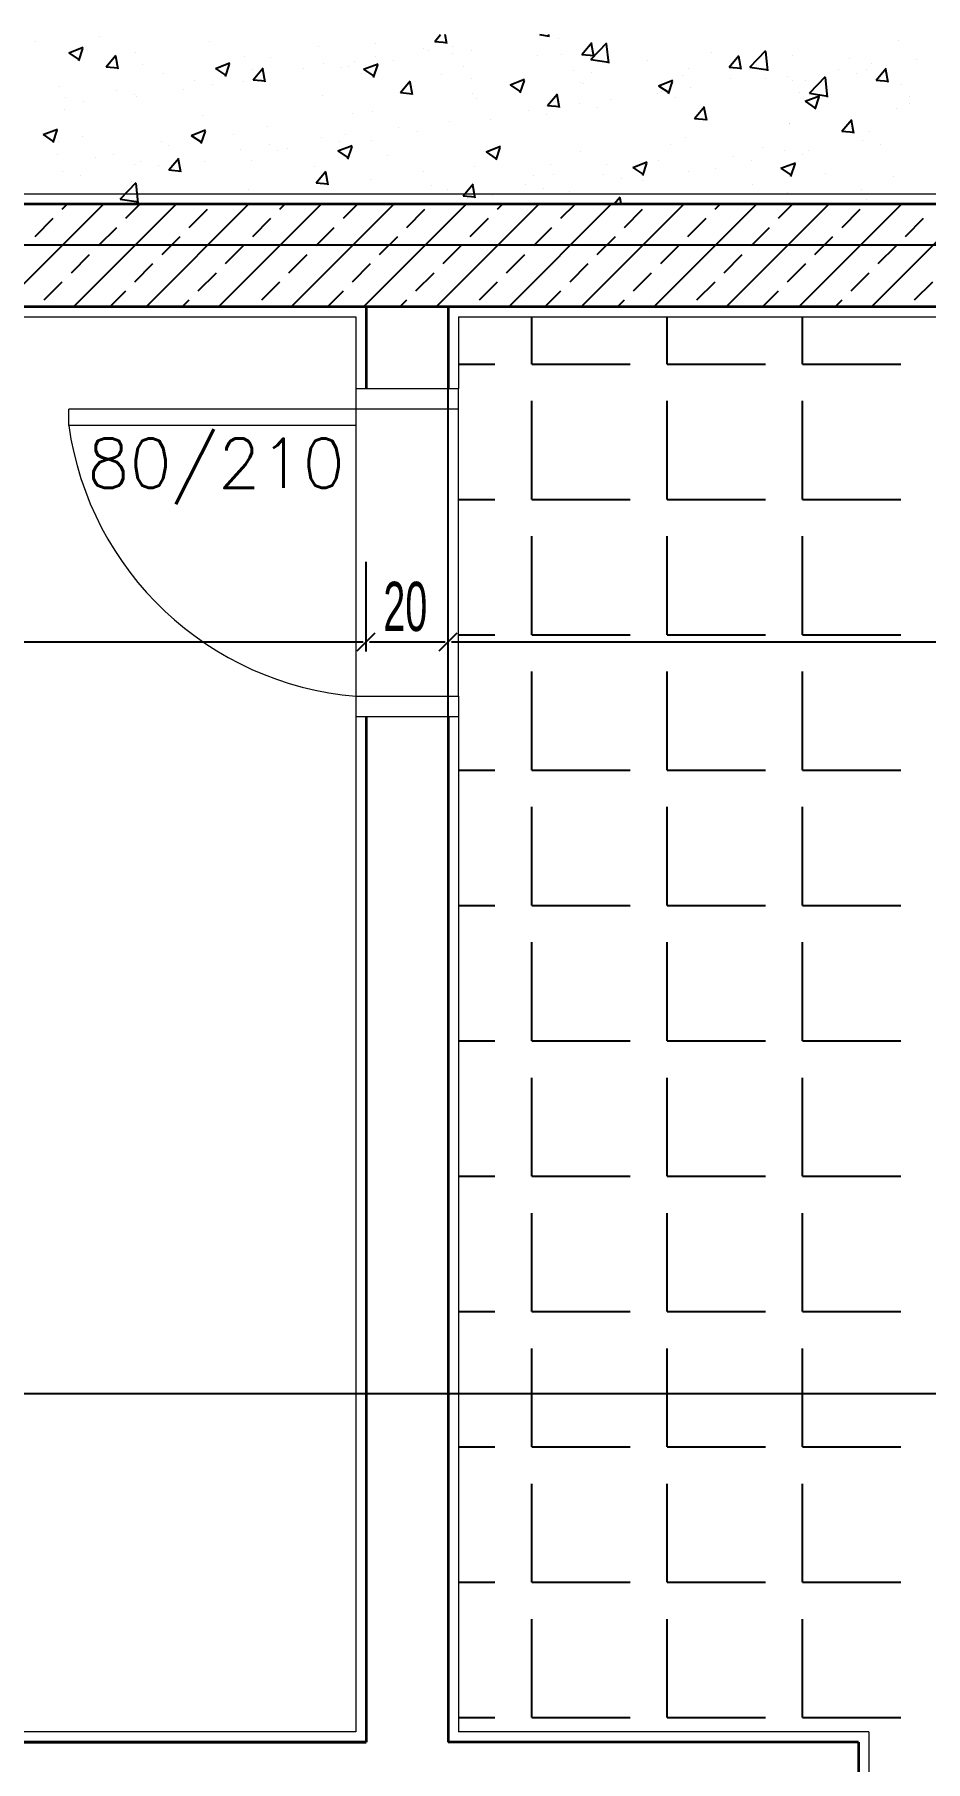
# Model space of a CAD drawing. Header units: inches. Extents: x -7543 to -822, y 102837 to 190349.
# Drawn here: x -836.31258 to -836.29086, y 102837.2537 to 102837.2958 of the extents above; entities that cross this region are included whole.
import ezdxf

# ---------------------------------------------------------------- set-up
doc = ezdxf.new("R2010")
doc.units = ezdxf.units.IN
doc.header["$MEASUREMENT"] = 0
doc.linetypes.add('DASHDOTX2', pattern=[2, 1, -0.5, 0, -0.5])
doc.layers.get('Defpoints').update_dxf_attribs({"lineweight": 25})
for name, color, linetype, lineweight in [('AKS', 1, 'Continuous', 25), ('ICOL', 55, 'Continuous', 25), ('SIVA', 150, 'Continuous', 15), ('TARAMA', 8, 'Continuous', 25)]:
    doc.layers.add(name, color=color, linetype=linetype, lineweight=lineweight)
doc.layers.add('DUVAR', color=7, linetype='Continuous', lineweight=35, true_color=0xfc4642)
doc.layers.add('KAPI', color=7, linetype='Continuous', lineweight=18, true_color=0xffb360)
doc.styles.add('OLCU', font='tromand.shx', dxfattribs={"width": 0.6, "height": 12})
doc.styles.add('TXTX', font='TXTX')

msp = doc.modelspace()

# ---------------------------------------------------------------- linework, layer by layer
at = {"layer": 'AKS', "linetype": 'DASHDOTX2', "ltscale": 10}
for p, q in [((-836.367170170194, 102837.2906747682), (-836.1191146139665, 102837.2906747682)), ((-836.367170170194, 102837.2626747682), (-836.1191146139665, 102837.2626747682))]:
    msp.add_line(p, q, dxfattribs=at)
at = {"layer": 'Defpoints'}
for p, q in [((-836.335993609079, 102837.2916747682), (-836.1609936090792, 102837.2916747682)), ((-836.3024936090786, 102837.2891747682), (-836.2614936090788, 102837.2891747682)), ((-836.3024936090786, 102837.2541747682), (-836.3024936090786, 102837.2891747682)), ((-836.2924936090786, 102837.2541747682), (-836.3024936090786, 102837.2541747682)), ((-836.2924936090786, 102837.2049247682), (-836.2924936090786, 102837.2541747682))]:
    msp.add_line(p, q, dxfattribs=at)
at = {"layer": 'DUVAR'}
for p, q in [((-836.3334936090789, 102837.2916747682), (-836.2614936090788, 102837.2916747682)), ((-836.3334936090789, 102837.2891747682), (-836.3024936090786, 102837.2891747682)), ((-836.3044936090787, 102837.2891747682), (-836.3044936090787, 102837.2871747682)), ((-836.3024936090786, 102837.2891747682), (-836.2614936090788, 102837.2891747682)), ((-836.3024936090786, 102837.2891747682), (-836.3024936090786, 102837.2871747682)), ((-836.3044936090787, 102837.2791747682), (-836.3044936090787, 102837.2541747682)), ((-836.3024936090786, 102837.2791747682), (-836.3024936090786, 102837.2541747682)), ((-836.3044936090787, 102837.2541747682), (-836.3334936090789, 102837.2541747682)), ((-836.3044936090787, 102837.2541747682), (-836.3334936090789, 102837.2541747682)), ((-836.3324936090786, 102837.2541747682), (-836.3044936090787, 102837.2541747682)), ((-836.2924936090786, 102837.2541747682), (-836.3024936090786, 102837.2541747682)), ((-836.2924936090786, 102837.2541747682), (-836.2924936090786, 102837.2049247682))]:
    msp.add_line(p, q, dxfattribs=at)
at = {"layer": 'ICOL'}
for p, q in [((-836.3044936090787, 102837.2807635178), (-836.3044936090787, 102837.2829475178)), ((-836.3044936090787, 102837.2807635178), (-836.3044936090787, 102837.2829475178)), ((-836.3024936090786, 102837.2807635178), (-836.3024936090786, 102837.2829475178)), ((-836.3024936090786, 102837.2807635178), (-836.3024936090786, 102837.2829475178)), ((-836.3334156090793, 102837.2809975178), (-836.3045716090786, 102837.2809975178)), ((-836.3047142263944, 102837.2807769004), (-836.3042729917629, 102837.2812181351)), ((-836.3047142263944, 102837.2807769004), (-836.3042729917629, 102837.2812181351)), ((-836.3044156090787, 102837.2809975178), (-836.3025716090787, 102837.2809975178)), ((-836.3027142263944, 102837.2807769004), (-836.302272991763, 102837.2812181351)), ((-836.3027142263944, 102837.2807769004), (-836.302272991763, 102837.2812181351)), ((-836.3024156090787, 102837.2809975178), (-836.2615716090788, 102837.2809975178))]:
    msp.add_line(p, q, dxfattribs=at)
at = {"layer": 'KAPI'}
for p, q in [((-836.3047436090786, 102837.2871747682), (-836.3022436090787, 102837.2871747682)), ((-836.3047436090786, 102837.2871747682), (-836.3047436090786, 102837.2866747682)), ((-836.3022436090787, 102837.2866747682), (-836.3022436090787, 102837.2871747682)), ((-836.3047436090786, 102837.2866747682), (-836.3117436090787, 102837.2866747682)), ((-836.3117436090787, 102837.2862747682), (-836.3117436090786, 102837.2866747682)), ((-836.3022436090787, 102837.2866747682), (-836.3047436090786, 102837.2866747682)), ((-836.3047436090786, 102837.2866747682), (-836.3047436090786, 102837.2862747682)), ((-836.3022436090787, 102837.2796747682), (-836.3022436090787, 102837.2866747682)), ((-836.3047436090786, 102837.2862747682), (-836.3117436090787, 102837.2862747682)), ((-836.3047436090786, 102837.2862747682), (-836.3047436090784, 102837.2796747682)), ((-836.3047436090786, 102837.2796747682), (-836.3022436090787, 102837.2796747682)), ((-836.3047436090786, 102837.2796747682), (-836.3047436090786, 102837.2791747682)), ((-836.3022436090787, 102837.2796747682), (-836.3022436090787, 102837.2791747682)), ((-836.3047436090786, 102837.2791747682), (-836.3022436090787, 102837.2791747682))]:
    msp.add_line(p, q, dxfattribs=at)
msp.add_arc((-836.3041186090786, 102837.2873497682), 0.007700405833446286, 188.0248762387811, 265.3444925642146, dxfattribs=at)
at = {"layer": 'SIVA'}
for p, q in [((-836.3362436090794, 102837.2919247682), (-836.1607436090788, 102837.2919247682)), ((-836.3332436090793, 102837.2889247682), (-836.3047436090786, 102837.2889247682)), ((-836.3047436090786, 102837.2889247682), (-836.3047436090786, 102837.2871747682)), ((-836.3022436090787, 102837.2889247682), (-836.2614936090788, 102837.2889247682)), ((-836.3022436090787, 102837.2889247682), (-836.3022436090787, 102837.2871747682)), ((-836.3047436090786, 102837.2791747682), (-836.3047436090786, 102837.2544247682)), ((-836.3022436090787, 102837.2791747682), (-836.3022436090787, 102837.2544247682)), ((-836.3047436090786, 102837.2544247682), (-836.3332436090793, 102837.2544247682)), ((-836.2922436090787, 102837.2544247682), (-836.3022436090787, 102837.2544247682)), ((-836.2922436090787, 102837.2544247682), (-836.2922436090787, 102837.2051747682))]:
    msp.add_line(p, q, dxfattribs=at)
at = {"layer": 'TARAMA'}
for p, q in [((-836.3125561279436, 102837.295641433), (-836.3125561279436, 102837.295641433)), ((-836.310993624213, 102837.2957474356), (-836.310993624213, 102837.2957474356)), ((-836.3083245120321, 102837.2956346613), (-836.3083245120321, 102837.2956346613)), ((-836.3028233280344, 102837.295635737), (-836.3026814947798, 102837.2958047673)), ((-836.3028233279132, 102837.295635748), (-836.3025244695037, 102837.2956096013)), ((-836.3025299305898, 102837.2955797473), (-836.3025714381756, 102837.2958047673)), ((-836.3002669562859, 102837.2958047673), (-836.3000330866787, 102837.2957684963)), ((-836.300038963191, 102837.2957448302), (-836.3000459358929, 102837.2958047673)), ((-836.2998048095047, 102837.2957189657), (-836.2998048095047, 102837.2957189657)), ((-836.2992370271214, 102837.2953219763), (-836.2989959817678, 102837.295609243)), ((-836.2990226497095, 102837.2951998115), (-836.2986332072323, 102837.2956056942)), ((-836.291518018636, 102837.2956650922), (-836.291518018636, 102837.2956650922)), ((-836.3117414138745, 102837.2953585135), (-836.3113913212146, 102837.2954929015)), ((-836.3117414031179, 102837.2953585182), (-836.3114926918462, 102837.2951907603)), ((-836.3114982364526, 102837.2951610924), (-836.3113968548316, 102837.2954632382)), ((-836.3108344347817, 102837.2950165505), (-836.310593389428, 102837.2953038172)), ((-836.3105410371983, 102837.2949606217), (-836.3105988500076, 102837.2952740352)), ((-836.3101230338809, 102837.2953702791), (-836.3101230338809, 102837.2953702791)), ((-836.3074539217, 102837.2952575047), (-836.3074539217, 102837.2952575047)), ((-836.306836520738, 102837.2952355066), (-836.306836520738, 102837.2952355066)), ((-836.3056553998513, 102837.2955218869), (-836.3056553998513, 102837.2955218869)), ((-836.3042729352659, 102837.2952684635), (-836.3042729352659, 102837.2952684635)), ((-836.3042693370749, 102837.2955875595), (-836.3042693370749, 102837.2955875595)), ((-836.303105225195, 102837.2954749557), (-836.303105225195, 102837.2954749557)), ((-836.3029862876704, 102837.2954091126), (-836.3029862876704, 102837.2954091126)), ((-836.3024017439182, 102837.2953440842), (-836.3024017439182, 102837.2953440842)), ((-836.3023792755806, 102837.2955177685), (-836.3023792755806, 102837.2955177685)), ((-836.3019398656188, 102837.2954202181), (-836.3019398656188, 102837.2954202181)), ((-836.3003171754895, 102837.2952963382), (-836.3003171754895, 102837.2952963382)), ((-836.2997364410393, 102837.2953251654), (-836.2997364410393, 102837.2953251654)), ((-836.299237027, 102837.2953219874), (-836.2989381685907, 102837.2952958406)), ((-836.2990226475779, 102837.2951998223), (-836.2985779638076, 102837.2951308561)), ((-836.2989436299501, 102837.2952659838), (-836.2990014427595, 102837.2955793973)), ((-836.2985838397318, 102837.2951072339), (-836.2986390806542, 102837.295582083)), ((-836.2976480633087, 102837.2951835638), (-836.2976480633087, 102837.2951835638)), ((-836.2960752878294, 102837.2953781714), (-836.2960752878294, 102837.2953781714)), ((-836.2956507262084, 102837.2950082156), (-836.2954096808547, 102837.2952954823)), ((-836.2953573293106, 102837.2949522203), (-836.29541514212, 102837.2952656338)), ((-836.2951415673402, 102837.2950098567), (-836.2947521248631, 102837.2954157394)), ((-836.2947027586924, 102837.2949172318), (-836.2947579996147, 102837.2953920808)), ((-836.2941149530494, 102837.2952902107), (-836.2941149530494, 102837.2952902107)), ((-836.2927065036736, 102837.2952283811), (-836.2927065036736, 102837.2952283811)), ((-836.2910884018555, 102837.2952053505), (-836.2910884018555, 102837.2952053505)), ((-836.3108344346659, 102837.2950165615), (-836.3105355762565, 102837.2949904148)), ((-836.3099393849056, 102837.2950758111), (-836.3099393849056, 102837.2950758111)), ((-836.3094334551514, 102837.294860625), (-836.3094334551514, 102837.294860625)), ((-836.3081683654176, 102837.294979877), (-836.3078182727577, 102837.2951142649)), ((-836.3081683546383, 102837.2949798816), (-836.3079196433665, 102837.2948121238)), ((-836.3079251889756, 102837.2947823987), (-836.3078238073546, 102837.2950845444)), ((-836.3072702727248, 102837.2949630368), (-836.3072702727248, 102837.2949630368)), ((-836.3072481338686, 102837.2947027898), (-836.307007088515, 102837.2949900565)), ((-836.3069547365587, 102837.2946468582), (-836.307012549368, 102837.2949602717)), ((-836.3060211560418, 102837.2949744308), (-836.3060211560418, 102837.2949744308)), ((-836.3055246344034, 102837.2951036741), (-836.3055246344034, 102837.2951036741)), ((-836.3050852244414, 102837.2950061237), (-836.3050852244414, 102837.2950061237)), ((-836.3049272765309, 102837.2950239912), (-836.3049272765309, 102837.2950239912)), ((-836.3047848095191, 102837.2951447303), (-836.3047848095191, 102837.2951447303)), ((-836.3046011605439, 102837.2948502624), (-836.3046011605439, 102837.2948502624)), ((-836.3045557666946, 102837.2949580749), (-836.3042056740347, 102837.2950924628)), ((-836.304555755936, 102837.2949580795), (-836.3043070446641, 102837.2947903216)), ((-836.3043125896536, 102837.2947606481), (-836.3042112080326, 102837.2950627939)), ((-836.3038335253041, 102837.2951709131), (-836.3038335253041, 102837.2951709131)), ((-836.302652371886, 102837.2948246405), (-836.302652371886, 102837.2948246405)), ((-836.3021156973383, 102837.295031956), (-836.3021156973383, 102837.295031956)), ((-836.2994465851575, 102837.2949191816), (-836.2994465851575, 102837.2949191816)), ((-836.2989912186761, 102837.2948776465), (-836.2989912186761, 102837.2948776465)), ((-836.2967774729766, 102837.2948064073), (-836.2967774729766, 102837.2948064073)), ((-836.2966404856622, 102837.2949701177), (-836.2966404856622, 102837.2949701177)), ((-836.2956507260869, 102837.2950082267), (-836.2953518676775, 102837.29498208)), ((-836.2951415652055, 102837.2950098675), (-836.2946968814352, 102837.2949409012)), ((-836.2949789511277, 102837.2950707895), (-836.2949789511277, 102837.2950707895)), ((-836.2942337606781, 102837.2947912561), (-836.2942337606781, 102837.2947912561)), ((-836.2936864444664, 102837.2943722164), (-836.2932970019892, 102837.2947780992)), ((-836.2932476352331, 102837.2942796355), (-836.2933028761555, 102837.2947544846)), ((-836.2929820615407, 102837.2949560454), (-836.2929820615407, 102837.2949560454)), ((-836.2925426515789, 102837.294858495), (-836.2925426515789, 102837.294858495)), ((-836.292309838947, 102837.2949580151), (-836.292309838947, 102837.2949580151)), ((-836.292175958092, 102837.2951015239), (-836.292175958092, 102837.2951015239)), ((-836.2920644252954, 102837.2946944549), (-836.2918233799418, 102837.2949817216)), ((-836.2917710286711, 102837.2946384569), (-836.2918288414803, 102837.2949518703)), ((-836.3119589877642, 102837.294540532), (-836.3119589877642, 102837.294540532)), ((-836.3105760459721, 102837.2944386432), (-836.3105760459721, 102837.2944386432)), ((-836.3101366360102, 102837.2943410928), (-836.3101366360102, 102837.2943410928)), ((-836.3089370868885, 102837.2944739059), (-836.3089370868885, 102837.2944739059)), ((-836.3086823862868, 102837.2946879482), (-836.3086823862868, 102837.2946879482)), ((-836.308242976325, 102837.2945903978), (-836.308242976325, 102837.2945903978)), ((-836.307494460194, 102837.2946719382), (-836.307494460194, 102837.2946719382)), ((-836.3072481337528, 102837.2947028008), (-836.3069492753434, 102837.2946766541)), ((-836.3036618329556, 102837.2943890291), (-836.303420787602, 102837.2946762958)), ((-836.3036618328397, 102837.2943890402), (-836.3033629744302, 102837.2943628934)), ((-836.3033684359192, 102837.2943330947), (-836.3034262487284, 102837.2946465082)), ((-836.3019320483631, 102837.294737488), (-836.3019320483631, 102837.294737488)), ((-836.3019071495228, 102837.2943771216), (-836.3019071495228, 102837.2943771216)), ((-836.3009827182377, 102837.2945794383), (-836.3006326255778, 102837.2947138263)), ((-836.3009827074563, 102837.2945794429), (-836.3007339961846, 102837.2944116851)), ((-836.3007395421765, 102837.2943819544), (-836.3006381605555, 102837.2946841001)), ((-836.3000755320427, 102837.2940752685), (-836.299834486689, 102837.2943625351)), ((-836.2997821352797, 102837.2940193313), (-836.2998399480889, 102837.2943327447)), ((-836.2992629361822, 102837.2946247137), (-836.2992629361822, 102837.2946247137)), ((-836.2992076693254, 102837.2946180648), (-836.2992076693254, 102837.2946180648)), ((-836.2973915125617, 102837.2943755302), (-836.2973915125617, 102837.2943755302)), ((-836.2973701195149, 102837.2945576362), (-836.297020026855, 102837.2946920242)), ((-836.297370108754, 102837.2945576408), (-836.2971213974822, 102837.294389883)), ((-836.2972984251182, 102837.2944065494), (-836.2972984251182, 102837.2944065494)), ((-836.2971269428546, 102837.2943602038), (-836.2970255612336, 102837.2946623496)), ((-836.2965938240013, 102837.2945119393), (-836.2965938240013, 102837.2945119393)), ((-836.2956224345203, 102837.2947278562), (-836.2956224345203, 102837.2947278562)), ((-836.2947728925054, 102837.2947266423), (-836.2947728925054, 102837.2947266423)), ((-836.2941083607957, 102837.2946936329), (-836.2941083607957, 102837.2946936329)), ((-836.2939247118205, 102837.294399165), (-836.2939247118205, 102837.294399165)), ((-836.2937943507163, 102837.2946937057), (-836.2937943507163, 102837.2946937057)), ((-836.2936864423345, 102837.2943722272), (-836.2932417585642, 102837.294303261)), ((-836.2920644251737, 102837.294694466), (-836.2917655667643, 102837.2946683193)), ((-836.2914392486149, 102837.2945808586), (-836.2914392486149, 102837.2945808586)), ((-836.3118530177352, 102837.293973381), (-836.3118530177352, 102837.293973381)), ((-836.3118277451096, 102837.2942738539), (-836.3118277451096, 102837.2942738539)), ((-836.3113883351477, 102837.2941763035), (-836.3113883351477, 102837.2941763035)), ((-836.3100913946074, 102837.2942970567), (-836.3100913946074, 102837.2942970567)), ((-836.3055683027327, 102837.2943241155), (-836.3055683027327, 102837.2943241155)), ((-836.3043301363515, 102837.2939230903), (-836.3043301363515, 102837.2939230903)), ((-836.3018046037387, 102837.2942431832), (-836.3018046037387, 102837.2942431832)), ((-836.3005368713843, 102837.2939614359), (-836.3005368713843, 102837.2939614359)), ((-836.3000755319265, 102837.2940752795), (-836.299776673517, 102837.2940491328)), ((-836.2998656087814, 102837.2940544964), (-836.2998656087814, 102837.2940544964)), ((-836.2992851722469, 102837.2941262252), (-836.2992851722469, 102837.2941262252)), ((-836.298845762285, 102837.2940286748), (-836.298845762285, 102837.2940286748)), ((-836.298538365367, 102837.2942273313), (-836.298538365367, 102837.2942273313)), ((-836.2969521025998, 102837.2942779798), (-836.2969521025998, 102837.2942779798)), ((-836.2964892311296, 102837.2937615078), (-836.296248185776, 102837.2940487744)), ((-836.29619583464, 102837.2937055678), (-836.2962536474492, 102837.2940189812)), ((-836.293797071058, 102837.2941789996), (-836.2934469783979, 102837.2943133876)), ((-836.2937970602743, 102837.2941790043), (-836.2935483490025, 102837.2940112464)), ((-836.2935538953775, 102837.2939815101), (-836.2934525137565, 102837.2942836558)), ((-836.2915788179126, 102837.294000623), (-836.2915788179126, 102837.294000623)), ((-836.2912555996396, 102837.2942863906), (-836.2912555996396, 102837.2942863906)), ((-836.2912498086803, 102837.2941289177), (-836.2912498086803, 102837.2941289177)), ((-836.3123694773368, 102837.2933672212), (-836.3120193846769, 102837.2935016092)), ((-836.3084842335794, 102837.2938235906), (-836.3084842335794, 102837.2938235906)), ((-836.3068973200146, 102837.2935710373), (-836.3068973200146, 102837.2935710373)), ((-836.3048230803695, 102837.2938765967), (-836.3048230803695, 102837.2938765967)), ((-836.3036946232678, 102837.2935457099), (-836.3036946232678, 102837.2935457099)), ((-836.3024625431947, 102837.2936796149), (-836.3024625431947, 102837.2936796149)), ((-836.3014542962137, 102837.2937268064), (-836.3014542962137, 102837.2937268064)), ((-836.3000974614225, 102837.2938638855), (-836.3000974614225, 102837.2938638855)), ((-836.2964892310134, 102837.2937615188), (-836.296190372604, 102837.2937353721)), ((-836.294175752326, 102837.2936257415), (-836.294175752326, 102837.2936257415)), ((-836.294165739527, 102837.2936283928), (-836.294165739527, 102837.2936283928)), ((-836.2929029302167, 102837.2934477471), (-836.292661884863, 102837.2937350138)), ((-836.2926095340005, 102837.2933918043), (-836.2926673468097, 102837.2937052177)), ((-836.3123694665592, 102837.2933672259), (-836.3121207552873, 102837.293199468)), ((-836.3121263021185, 102837.2931697462), (-836.3120249204975, 102837.2934718919)), ((-836.3119883826288, 102837.2932058914), (-836.3119883826288, 102837.2932058914)), ((-836.3114001644261, 102837.2933230657), (-836.3114001644261, 102837.2933230657)), ((-836.309494254428, 102837.2931961558), (-836.309494254428, 102837.2931961558)), ((-836.3093192704479, 102837.293093117), (-836.3093192704479, 102837.293093117)), ((-836.308756878614, 102837.2933454191), (-836.308406785954, 102837.2934798071)), ((-836.3087568678568, 102837.2933454237), (-836.308508156585, 102837.2931776659)), ((-836.3085137027965, 102837.2931479956), (-836.3084123211755, 102837.2934501414)), ((-836.3077390112162, 102837.2933760718), (-836.3077390112162, 102837.2933760718)), ((-836.3068399820905, 102837.2931316156), (-836.3068399820905, 102837.2931316156)), ((-836.3055882829531, 102837.2932964049), (-836.3055882829531, 102837.2932964049)), ((-836.305183830157, 102837.2929667825), (-836.3048337374971, 102837.2931011705)), ((-836.3051488729913, 102837.2931988545), (-836.3051488729913, 102837.2931988545)), ((-836.3049880758075, 102837.2933595219), (-836.3049880758075, 102837.2933595219)), ((-836.3049406553195, 102837.2927693019), (-836.3048392736985, 102837.2930714476)), ((-836.3043702270604, 102837.2932262815), (-836.3043702270604, 102837.2932262815)), ((-836.303255213306, 102837.2934481595), (-836.303255213306, 102837.2934481595)), ((-836.3015712314341, 102837.2929449804), (-836.3012211387742, 102837.2930793684)), ((-836.2970816703737, 102837.2931278679), (-836.2970816703737, 102837.2931278679)), ((-836.2967012849388, 102837.2933056485), (-836.2967012849388, 102837.2933056485)), ((-836.2929029301002, 102837.2934477581), (-836.2926040716908, 102837.2934216114)), ((-836.2924037495427, 102837.2932332919), (-836.2924037495427, 102837.2932332919)), ((-836.2922367573686, 102837.2934370546), (-836.2922367573686, 102837.2934370546)), ((-836.2919643395809, 102837.2931357415), (-836.2919643395809, 102837.2931357415)), ((-836.3120197870408, 102837.2928760628), (-836.3120197870408, 102837.2928760628)), ((-836.3110967075105, 102837.2928153023), (-836.3110967075105, 102837.2928153023)), ((-836.3106549420629, 102837.2928755469), (-836.3106549420629, 102837.2928755469)), ((-836.309997733974, 102837.2927158897), (-836.309997733974, 102837.2927158897)), ((-836.309302173191, 102837.2925022977), (-836.3090611278374, 102837.2927895643)), ((-836.3090087781379, 102837.2924463131), (-836.3090665909472, 102837.2927597265)), ((-836.3084275953297, 102837.2927025279), (-836.3084275953297, 102837.2927025279)), ((-836.3075552594706, 102837.2930074689), (-836.3075552594706, 102837.2930074689)), ((-836.3072861579071, 102837.2927257565), (-836.3072861579071, 102837.2927257565)), ((-836.3066501582671, 102837.2929803427), (-836.3066501582671, 102837.2929803427)), ((-836.3064005721287, 102837.2930340652), (-836.3064005721287, 102837.2930340652)), ((-836.3051838193771, 102837.2929667872), (-836.3049351081054, 102837.2927990293)), ((-836.3039810460862, 102837.2928675683), (-836.3039810460862, 102837.2928675683)), ((-836.3015712206748, 102837.2929449851), (-836.301322509403, 102837.2927772272)), ((-836.3013280559975, 102837.2927475513), (-836.3012266743765, 102837.2930496971)), ((-836.3013119339053, 102837.2927547939), (-836.3013119339053, 102837.2927547939)), ((-836.2992684686019, 102837.2929535955), (-836.2992684686019, 102837.2929535955)), ((-836.2979981829772, 102837.2925663438), (-836.2976480903172, 102837.2927007318)), ((-836.2977550085204, 102837.2923688576), (-836.2976536268994, 102837.2926710033)), ((-836.2973592243948, 102837.2927420801), (-836.2973592243948, 102837.2927420801)), ((-836.2955491083654, 102837.2928191976), (-836.2955491083654, 102837.2928191976)), ((-836.2951096984036, 102837.2927216472), (-836.2951096984036, 102837.2927216472)), ((-836.2948336917821, 102837.2930621731), (-836.2948336917821, 102837.2930621731)), ((-836.2943855842543, 102837.2925445417), (-836.2940354915943, 102837.2926789297)), ((-836.294297409228, 102837.2929839869), (-836.294297409228, 102837.2929839869)), ((-836.2941424091985, 102837.292347107), (-836.2940410275775, 102837.2926492528)), ((-836.293857999266, 102837.2928864365), (-836.293857999266, 102837.2928864365)), ((-836.2937128862179, 102837.2929780775), (-836.2937128862179, 102837.2929780775)), ((-836.3118913936593, 102837.2924665846), (-836.3118913936593, 102837.2924665846)), ((-836.3114519836975, 102837.2923690342), (-836.3114519836975, 102837.2923690342)), ((-836.3102020887538, 102837.2922252316), (-836.3102020887538, 102837.2922252316)), ((-836.310152193884, 102837.2926325874), (-836.310152193884, 102837.2926325874)), ((-836.3095583240122, 102837.2926183393), (-836.3095583240122, 102837.2926183393)), ((-836.3093021730714, 102837.2925023087), (-836.3090033146619, 102837.292476162)), ((-836.3057584831488, 102837.2925897536), (-836.3057584831488, 102837.2925897536)), ((-836.305715872278, 102837.292188537), (-836.3054748269244, 102837.2924758036)), ((-836.3054224774984, 102837.2921325496), (-836.3054802903076, 102837.292445963)), ((-836.304390935628, 102837.292258621), (-836.304390935628, 102837.292258621)), ((-836.303089370968, 102837.2924769792), (-836.303089370968, 102837.2924769792)), ((-836.3018654030153, 102837.292578714), (-836.3018654030153, 102837.292578714)), ((-836.3004202587871, 102837.2923642049), (-836.3004202587871, 102837.2923642049)), ((-836.2999976012204, 102837.292627343), (-836.2999976012204, 102837.292627343)), ((-836.2999264080579, 102837.2923900271), (-836.2999264080579, 102837.2923900271)), ((-836.2987068602489, 102837.2924034716), (-836.2987068602489, 102837.2924034716)), ((-836.2986428217245, 102837.2926420196), (-836.2986428217245, 102837.2926420196)), ((-836.2982674502871, 102837.2923059212), (-836.2982674502871, 102837.2923059212)), ((-836.2979981721951, 102837.2925663485), (-836.2977494609233, 102837.2923985906)), ((-836.2977511466063, 102837.2922514305), (-836.2977511466063, 102837.2922514305)), ((-836.2966288170646, 102837.2924775526), (-836.2966288170646, 102837.2924775526)), ((-836.2959737095435, 102837.2925292452), (-836.2959737095435, 102837.2925292452)), ((-836.2943855734927, 102837.2925445464), (-836.294136862221, 102837.2923767885)), ((-836.2933045973627, 102837.2924164709), (-836.2933045973627, 102837.2924164709)), ((-836.2916396171893, 102837.2923361537), (-836.2916396171893, 102837.2923361537)), ((-836.3104872875524, 102837.2917944538), (-836.3100978450752, 102837.2922003365)), ((-836.3100484812174, 102837.2917018392), (-836.3101037221397, 102837.2921766883)), ((-836.3100424682033, 102837.2921436778), (-836.3100424682033, 102837.2921436778)), ((-836.3073733560224, 102837.2920309034), (-836.3073733560224, 102837.2920309034)), ((-836.3069581192912, 102837.291906568), (-836.3069581192912, 102837.291906568)), ((-836.3057158721582, 102837.292188548), (-836.3054170137489, 102837.2921624013)), ((-836.3047042438416, 102837.2919181291), (-836.3047042438416, 102837.2919181291)), ((-836.3029135320671, 102837.2921268181), (-836.3029135320671, 102837.2921268181)), ((-836.3025233424713, 102837.2920151456), (-836.3025233424713, 102837.2920151456)), ((-836.302129571365, 102837.2918747763), (-836.3018885260113, 102837.292162043)), ((-836.3021295712451, 102837.2918747874), (-836.3018307128357, 102837.2918486406)), ((-836.3020351316607, 102837.2918053547), (-836.3020351316607, 102837.2918053547)), ((-836.3018361768588, 102837.2918187861), (-836.3018939896681, 102837.2921321996)), ((-836.3018522190716, 102837.2919893773), (-836.3018522190716, 102837.2919893773)), ((-836.3014128091097, 102837.2918918269), (-836.3014128091097, 102837.2918918269)), ((-836.300600519934, 102837.2921541666), (-836.300600519934, 102837.2921541666)), ((-836.3001611099722, 102837.2920566162), (-836.3001611099722, 102837.2920566162)), ((-836.2995447479113, 102837.2919770277), (-836.2995447479113, 102837.2919770277)), ((-836.2984478207442, 102837.2916747682), (-836.2983022250984, 102837.2918482823)), ((-836.298281187787, 102837.2916747682), (-836.2983076890284, 102837.2918184361)), ((-836.2950820344254, 102837.2921386562), (-836.2950820344254, 102837.2921386562)), ((-836.2942365516026, 102837.2919612722), (-836.2942365516026, 102837.2919612722)), ((-836.2924129222445, 102837.2920258818), (-836.2924129222445, 102837.2920258818)), ((-836.3133869597127, 102837.2891747682), (-836.3108869597127, 102837.2916747682)), ((-836.311900646746, 102837.2915449646), (-836.3117708431906, 102837.2916747682)), ((-836.3116191927597, 102837.2891747682), (-836.3091191927597, 102837.2916747682)), ((-836.310487285418, 102837.2917944646), (-836.3100426016478, 102837.2917254984)), ((-836.3103538506622, 102837.2913239937), (-836.3100030762376, 102837.2916747682)), ((-836.3098514258068, 102837.2891747682), (-836.3073514258067, 102837.2916747682)), ((-836.3088070545783, 102837.2911030229), (-836.3083651128401, 102837.2915449646)), ((-836.3080836588538, 102837.2891747682), (-836.3055836588538, 102837.2916747682)), ((-836.3065973458871, 102837.2915449646), (-836.3064675423318, 102837.2916747682)), ((-836.3063158919008, 102837.2891747682), (-836.3038158919009, 102837.2916747682)), ((-836.3050505498032, 102837.2913239937), (-836.3046997753788, 102837.2916747682)), ((-836.305048875084, 102837.2916950526), (-836.305048875084, 102837.2916950526)), ((-836.3045481249478, 102837.2891747682), (-836.3020481249479, 102837.2916747682)), ((-836.3035037537194, 102837.2911030229), (-836.3030618119811, 102837.2915449646)), ((-836.3027803579948, 102837.2891747682), (-836.3002803579949, 102837.2916747682)), ((-836.3012940450283, 102837.2915449646), (-836.3011642414729, 102837.2916747682)), ((-836.301012591042, 102837.2891747682), (-836.2985125910419, 102837.2916747682)), ((-836.2997472489444, 102837.2913239937), (-836.2993964745199, 102837.2916747682)), ((-836.2993660194799, 102837.2916925804), (-836.2993660194799, 102837.2916925804)), ((-836.299244824089, 102837.2891747682), (-836.2967448240889, 102837.2916747682)), ((-836.2982004528606, 102837.2911030229), (-836.2977585111223, 102837.2915449646)), ((-836.297477057136, 102837.2891747682), (-836.2949770571361, 102837.2916747682)), ((-836.2959907441693, 102837.2915449646), (-836.2958609406139, 102837.2916747682)), ((-836.295709290183, 102837.2891747682), (-836.2932092901831, 102837.2916747682)), ((-836.2944439480855, 102837.2913239937), (-836.2940931736609, 102837.2916747682)), ((-836.29394152323, 102837.2891747682), (-836.2914415232301, 102837.2916747682)), ((-836.2928971520016, 102837.2911030229), (-836.2924552102634, 102837.2915449646)), ((-836.2922975566453, 102837.2917725853), (-836.2922975566453, 102837.2917725853)), ((-836.2921737562771, 102837.2891747682), (-836.2896737562771, 102837.2916747682)), ((-836.3125635593534, 102837.290882052), (-836.3121216176152, 102837.2913239937)), ((-836.3110167632695, 102837.2906610811), (-836.3105748215313, 102837.2911030229)), ((-836.3072602584945, 102837.290882052), (-836.3068183167562, 102837.2913239937)), ((-836.3057134624106, 102837.2906610811), (-836.3052715206724, 102837.2911030229)), ((-836.3019569576356, 102837.290882052), (-836.3015150158974, 102837.2913239937)), ((-836.3004101615518, 102837.2906610811), (-836.2999682198135, 102837.2911030229)), ((-836.2966536567767, 102837.290882052), (-836.2962117150385, 102837.2913239937)), ((-836.2951068606928, 102837.2906610811), (-836.2946649189546, 102837.2911030229)), ((-836.2913503559178, 102837.290882052), (-836.2909084141795, 102837.2913239937)), ((-836.3094699671857, 102837.2904401103), (-836.3090280254474, 102837.290882052)), ((-836.3079231711018, 102837.2902191394), (-836.3074812293636, 102837.2906610811)), ((-836.3041666663268, 102837.2904401103), (-836.3037247245885, 102837.290882052)), ((-836.3026198702429, 102837.2902191394), (-836.3021779285048, 102837.2906610811)), ((-836.2988633654679, 102837.2904401103), (-836.2984214237297, 102837.290882052)), ((-836.2973165693841, 102837.2902191394), (-836.2968746276458, 102837.2906610811)), ((-836.293560064609, 102837.2904401103), (-836.2931181228707, 102837.290882052)), ((-836.2920132685251, 102837.2902191394), (-836.2915713267869, 102837.2906610811)), ((-836.3116796758769, 102837.2899981685), (-836.3112377341387, 102837.2904401103)), ((-836.3101328797931, 102837.2897771977), (-836.3096909380548, 102837.2902191394)), ((-836.306376375018, 102837.2899981685), (-836.3059344332797, 102837.2904401103)), ((-836.3048295789341, 102837.2897771977), (-836.3043876371959, 102837.2902191394)), ((-836.3010730741591, 102837.2899981685), (-836.3006311324209, 102837.2904401103)), ((-836.2995262780753, 102837.2897771977), (-836.299084336337, 102837.2902191394)), ((-836.2957697733002, 102837.2899981685), (-836.295327831562, 102837.2904401103)), ((-836.2942229772164, 102837.2897771977), (-836.2937810354781, 102837.2902191394)), ((-836.3123425884843, 102837.2893352559), (-836.311900646746, 102837.2897771977)), ((-836.3085860837092, 102837.2895562268), (-836.308144141971, 102837.2899981685)), ((-836.3070392876253, 102837.2893352559), (-836.3065973458871, 102837.2897771977)), ((-836.3032827828503, 102837.2895562268), (-836.302840841112, 102837.2899981685)), ((-836.3017359867665, 102837.2893352559), (-836.3012940450283, 102837.2897771977)), ((-836.2979794819914, 102837.2895562268), (-836.2975375402532, 102837.2899981685)), ((-836.2964326859076, 102837.2893352559), (-836.2959907441693, 102837.2897771977)), ((-836.2926761811325, 102837.2895562268), (-836.2922342393942, 102837.2899981685)), ((-836.2911293850486, 102837.2893352559), (-836.2906874433104, 102837.2897771977)), ((-836.3107353092847, 102837.2891747682), (-836.3103538506622, 102837.2895562268)), ((-836.3089675423317, 102837.2891747682), (-836.3088070545783, 102837.2893352559)), ((-836.3054320084259, 102837.2891747682), (-836.3050505498032, 102837.2895562268)), ((-836.3036642414729, 102837.2891747682), (-836.3035037537194, 102837.2893352559)), ((-836.300128707567, 102837.2891747682), (-836.2997472489444, 102837.2895562268)), ((-836.298360940614, 102837.2891747682), (-836.2982004528606, 102837.2893352559)), ((-836.294825406708, 102837.2891747682), (-836.2944439480855, 102837.2895562268)), ((-836.293057639755, 102837.2891747682), (-836.2928971520016, 102837.2893352559)), ((-836.3004606678891, 102837.2877721982), (-836.3004606678891, 102837.2889247682)), ((-836.2971606678891, 102837.2877721982), (-836.2971606678891, 102837.2889247682)), ((-836.293860667889, 102837.2877721982), (-836.293860667889, 102837.2889247682)), ((-836.3022436090787, 102837.2877721982), (-836.3013606678891, 102837.2877721982)), ((-836.3004606678891, 102837.2877721982), (-836.2980606678891, 102837.2877721982)), ((-836.2971606678891, 102837.2877721982), (-836.294760667889, 102837.2877721982)), ((-836.293860667889, 102837.2877721982), (-836.291460667889, 102837.2877721982)), ((-836.3004606678891, 102837.2844721982), (-836.3004606678891, 102837.2868721982)), ((-836.2971606678891, 102837.2844721982), (-836.2971606678891, 102837.2868721982)), ((-836.293860667889, 102837.2844721982), (-836.293860667889, 102837.2868721982)), ((-836.3022436090787, 102837.2844721982), (-836.3013606678891, 102837.2844721982)), ((-836.3004606678891, 102837.2844721982), (-836.2980606678891, 102837.2844721982)), ((-836.2971606678891, 102837.2844721982), (-836.294760667889, 102837.2844721982)), ((-836.293860667889, 102837.2844721982), (-836.291460667889, 102837.2844721982)), ((-836.3004606678891, 102837.2811721982), (-836.3004606678891, 102837.2835721982)), ((-836.2971606678891, 102837.2811721982), (-836.2971606678891, 102837.2835721982)), ((-836.293860667889, 102837.2811721982), (-836.293860667889, 102837.2835721982)), ((-836.3022436090787, 102837.2811721982), (-836.3013606678891, 102837.2811721982)), ((-836.3004606678891, 102837.2811721982), (-836.2980606678891, 102837.2811721982)), ((-836.2971606678891, 102837.2811721982), (-836.294760667889, 102837.2811721982)), ((-836.293860667889, 102837.2811721982), (-836.291460667889, 102837.2811721982)), ((-836.3004606678891, 102837.2778721982), (-836.3004606678891, 102837.2802721982)), ((-836.2971606678891, 102837.2778721982), (-836.2971606678891, 102837.2802721982)), ((-836.293860667889, 102837.2778721982), (-836.293860667889, 102837.2802721982)), ((-836.3022436090787, 102837.2778721982), (-836.3013606678891, 102837.2778721982)), ((-836.3004606678891, 102837.2778721982), (-836.2980606678891, 102837.2778721982)), ((-836.2971606678891, 102837.2778721982), (-836.294760667889, 102837.2778721982)), ((-836.293860667889, 102837.2778721982), (-836.291460667889, 102837.2778721982)), ((-836.3004606678891, 102837.2745721982), (-836.3004606678891, 102837.2769721982)), ((-836.2971606678891, 102837.2745721982), (-836.2971606678891, 102837.2769721982)), ((-836.293860667889, 102837.2745721982), (-836.293860667889, 102837.2769721982)), ((-836.3022436090787, 102837.2745721982), (-836.3013606678891, 102837.2745721982)), ((-836.3004606678891, 102837.2745721982), (-836.2980606678891, 102837.2745721982)), ((-836.2971606678891, 102837.2745721982), (-836.294760667889, 102837.2745721982)), ((-836.293860667889, 102837.2745721982), (-836.291460667889, 102837.2745721982)), ((-836.3004606678891, 102837.2712721982), (-836.3004606678891, 102837.2736721982)), ((-836.2971606678891, 102837.2712721982), (-836.2971606678891, 102837.2736721982)), ((-836.293860667889, 102837.2712721982), (-836.293860667889, 102837.2736721982)), ((-836.3022436090787, 102837.2712721982), (-836.3013606678891, 102837.2712721982)), ((-836.3004606678891, 102837.2712721982), (-836.2980606678891, 102837.2712721982)), ((-836.2971606678891, 102837.2712721982), (-836.294760667889, 102837.2712721982)), ((-836.293860667889, 102837.2712721982), (-836.291460667889, 102837.2712721982)), ((-836.3004606678891, 102837.2679721982), (-836.3004606678891, 102837.2703721982)), ((-836.2971606678891, 102837.2679721982), (-836.2971606678891, 102837.2703721982)), ((-836.293860667889, 102837.2679721982), (-836.293860667889, 102837.2703721982)), ((-836.3022436090787, 102837.2679721982), (-836.3013606678891, 102837.2679721982)), ((-836.3004606678891, 102837.2679721982), (-836.2980606678891, 102837.2679721982)), ((-836.2971606678891, 102837.2679721982), (-836.294760667889, 102837.2679721982)), ((-836.293860667889, 102837.2679721982), (-836.291460667889, 102837.2679721982)), ((-836.3004606678891, 102837.2646721982), (-836.3004606678891, 102837.2670721982)), ((-836.2971606678891, 102837.2646721982), (-836.2971606678891, 102837.2670721982)), ((-836.293860667889, 102837.2646721982), (-836.293860667889, 102837.2670721982)), ((-836.3022436090787, 102837.2646721982), (-836.3013606678891, 102837.2646721982)), ((-836.3004606678891, 102837.2646721982), (-836.2980606678891, 102837.2646721982)), ((-836.2971606678891, 102837.2646721982), (-836.294760667889, 102837.2646721982)), ((-836.293860667889, 102837.2646721982), (-836.291460667889, 102837.2646721982)), ((-836.3004606678891, 102837.2613721982), (-836.3004606678891, 102837.2637721982)), ((-836.2971606678891, 102837.2613721982), (-836.2971606678891, 102837.2637721982)), ((-836.293860667889, 102837.2613721982), (-836.293860667889, 102837.2637721982)), ((-836.3022436090787, 102837.2613721982), (-836.3013606678891, 102837.2613721982)), ((-836.3004606678891, 102837.2613721982), (-836.2980606678891, 102837.2613721982)), ((-836.2971606678891, 102837.2613721982), (-836.294760667889, 102837.2613721982)), ((-836.293860667889, 102837.2613721982), (-836.291460667889, 102837.2613721982)), ((-836.3004606678891, 102837.2580721982), (-836.3004606678891, 102837.2604721982)), ((-836.2971606678891, 102837.2580721982), (-836.2971606678891, 102837.2604721982)), ((-836.293860667889, 102837.2580721982), (-836.293860667889, 102837.2604721982)), ((-836.3022436090787, 102837.2580721982), (-836.3013606678891, 102837.2580721982)), ((-836.3004606678891, 102837.2580721982), (-836.2980606678891, 102837.2580721982)), ((-836.2971606678891, 102837.2580721982), (-836.294760667889, 102837.2580721982)), ((-836.293860667889, 102837.2580721982), (-836.291460667889, 102837.2580721982)), ((-836.3004606678891, 102837.2547721982), (-836.3004606678891, 102837.2571721982)), ((-836.2971606678891, 102837.2547721982), (-836.2971606678891, 102837.2571721982)), ((-836.293860667889, 102837.2547721982), (-836.293860667889, 102837.2571721982)), ((-836.3022436090787, 102837.2547721982), (-836.3013606678891, 102837.2547721982)), ((-836.3004606678891, 102837.2547721982), (-836.2980606678891, 102837.2547721982)), ((-836.2971606678891, 102837.2547721982), (-836.294760667889, 102837.2547721982)), ((-836.293860667889, 102837.2547721982), (-836.291460667889, 102837.2547721982))]:
    msp.add_line(p, q, dxfattribs=at)

# ---------------------------------------------------------------- texts
at = {"layer": 'ICOL', "style": 'OLCU', "width": 0.6}
msp.add_text('20', height=0.0012, dxfattribs=at).set_placement((-836.3040764662215, 102837.2812615178))
at = {"layer": 'KAPI', "style": 'TXTX'}
msp.add_text('80/210', height=0.0012, dxfattribs=at).set_placement((-836.3112907321449, 102837.2847525774))

doc.saveas('drawing.dxf')
